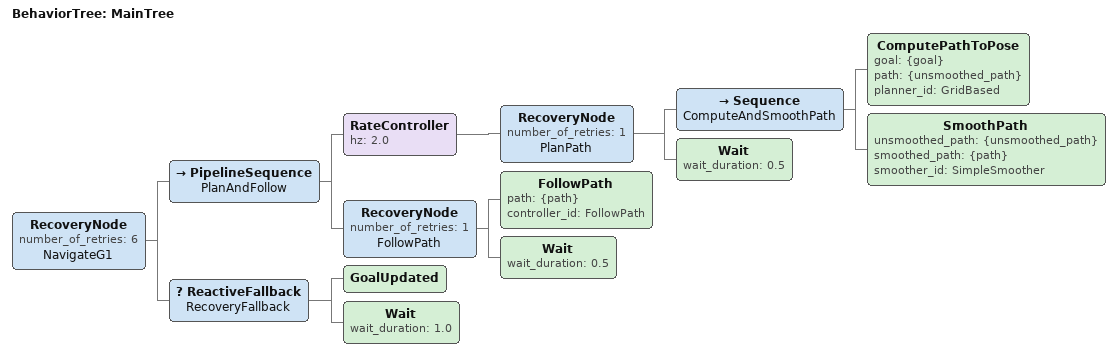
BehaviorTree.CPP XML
<root main_tree_to_execute="MainTree">
  <BehaviorTree ID="MainTree">
    <RecoveryNode number_of_retries="6" name="NavigateG1">
      <PipelineSequence name="PlanAndFollow">
        <RateController hz="2.0">
          <RecoveryNode number_of_retries="1" name="PlanPath">
            <Sequence name="ComputeAndSmoothPath">
              <ComputePathToPose goal="{goal}" path="{unsmoothed_path}" planner_id="GridBased"/>
              <SmoothPath unsmoothed_path="{unsmoothed_path}" smoothed_path="{path}" smoother_id="SimpleSmoother"/>
            </Sequence>
            <Wait wait_duration="0.5"/>
          </RecoveryNode>
        </RateController>
        <RecoveryNode number_of_retries="1" name="FollowPath">
          <FollowPath path="{path}" controller_id="FollowPath"/>
          <Wait wait_duration="0.5"/>
        </RecoveryNode>
      </PipelineSequence>
      <ReactiveFallback name="RecoveryFallback">
        <GoalUpdated/>
        <Wait wait_duration="1.0"/>
      </ReactiveFallback>
    </RecoveryNode>
  </BehaviorTree>
</root>
